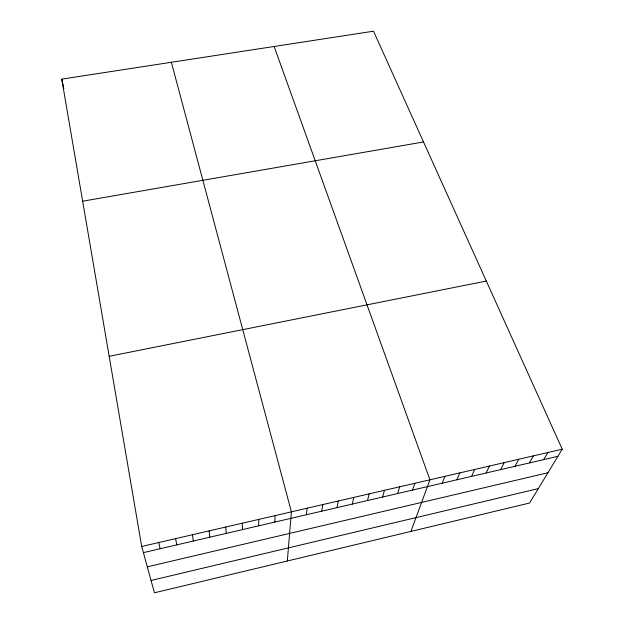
<?xml version="1.0" encoding="UTF-8"?>
<svg xmlns="http://www.w3.org/2000/svg" width="624" height="624" viewBox="0 0 624 624"><rect width="100%" height="100%" fill="white"/><g stroke="black" fill="none" stroke-linecap="round" stroke-linejoin="round"><path stroke-width="0.94" d="M258.703 525.829L258.765 519.402M274.825 522.085L275.129 515.611M287.321 560.999L291.4 511.852L171.358 62.283M306.345 514.761L307.117 508.217M321.75 511.181L322.748 504.598M337.077 507.616L338.294 501.002M352.326 504.075L353.761 497.422M367.497 500.549L369.151 493.865M382.59 497.039L384.462 490.324M397.605 493.553L399.695 486.798M412.55 490.082L414.851 483.296M410.927 531.422L429.928 479.809L274.123 46.48M442.205 483.187L444.928 476.338M456.924 479.77L459.849 472.883M471.572 476.362L474.7 469.451M486.143 472.976L489.473 466.034M500.643 469.607L504.169 462.634M515.065 466.261L518.794 459.248M529.425 462.922L533.348 455.879M543.707 459.599L547.825 452.533M562.232 449.202L529.565 503.03L154.448 592.8L141.703 546.476L61.768 79.131L373.511 31.2L562.232 449.202L141.703 546.476M151.055 580.46L538.325 488.608M147.303 566.834L547.942 472.75M143.395 552.63L557.926 456.3M109.177 356.296L486.314 281.05M82.649 201.201L423.509 141.952M158.699 542.545L160.134 548.738M61.768 79.131L63.851 88.616M175.609 538.637L176.787 544.869M192.418 534.745L193.346 541.016M209.141 530.876L209.82 537.194M225.771 527.03L226.2 533.387M242.315 523.201L242.494 529.597"/></g></svg>
